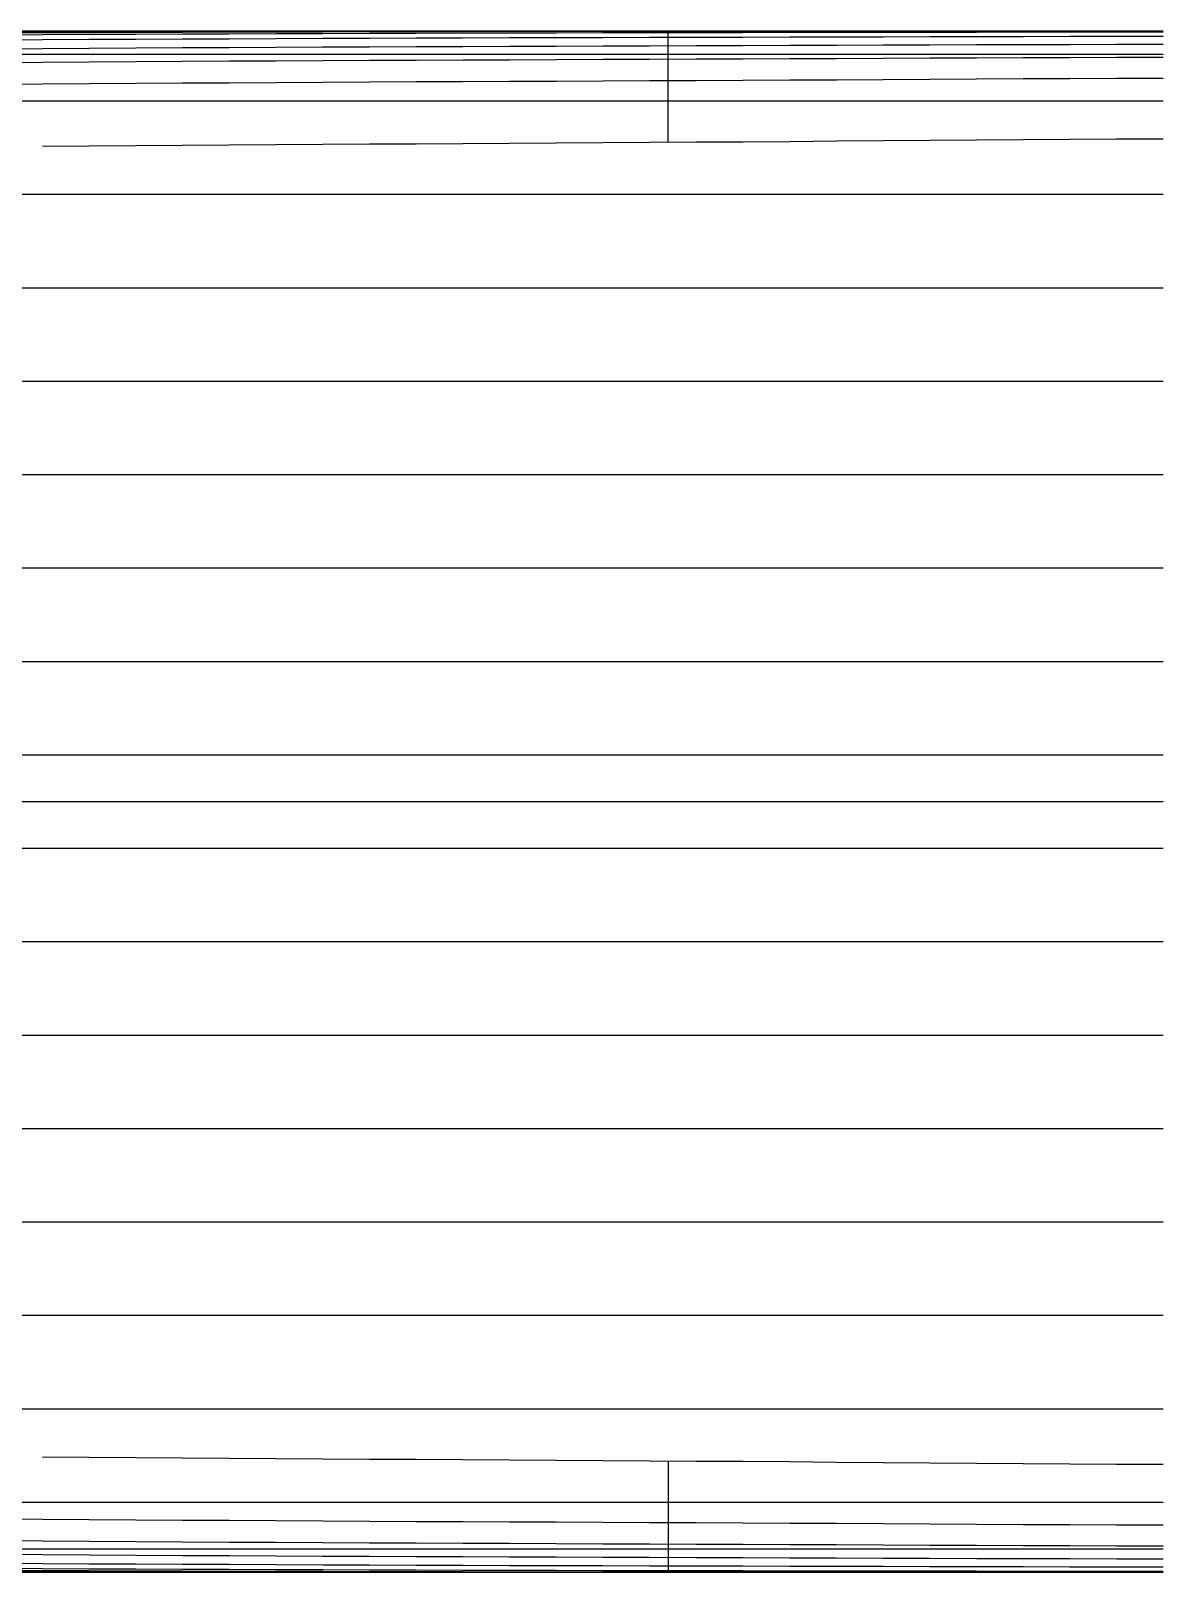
# Model space of a CAD drawing. Header units: millimetres. Extents: x 0 to 139000, y -8250 to 8250.
# Drawn here: x 34875 to 46956, y -8250 to 8250 of the extents above; entities that cross this region are included whole.
import ezdxf

# ---------------------------------------------------------------- set-up
doc = ezdxf.new("R2010")
doc.units = ezdxf.units.MM
for name, color, linetype in [('БАТОКСЫ', 1, 'Continuous'), ('ВАТЕРЛИНИИ', 3, 'Continuous'), ('КИЛЬ', 2, 'Continuous'), ('ПАЛУБА', 7, 'Continuous'), ('ШПАНГОУТЫ', 5, 'Continuous')]:
    doc.layers.add(name, color=color, linetype=linetype)

msp = doc.modelspace()

# ---------------------------------------------------------------- linework, layer by layer
at = {"layer": 'БАТОКСЫ'}
for points in [[(34500, 8000, 509), (35000, 8000, 504), (35500, 8000, 500), (36000, 8000, 496), (36500, 8000, 492), (37000, 8000, 489), (37500, 8000, 486), (38000, 8000, 483), (38500, 8000, 480), (39000, 8000, 477), (39500, 8000, 474), (40000, 8000, 472), (40500, 8000, 469), (41000, 8000, 467), (41500, 8000, 465), (42000, 8000, 462), (42500, 8000, 460), (43000, 8000, 457), (43500, 8000, 454), (44000, 8000, 452), (44500, 8000, 449), (45000, 8000, 446), (45500, 8000, 444), (46000, 8000, 441), (46500, 8000, 439), (47000, 8000, 437)], [(34500, 7500, 103), (35000, 7500, 101), (35500, 7500, 100), (36000, 7500, 98), (36500, 7500, 97), (37000, 7500, 95), (37500, 7500, 94), (38000, 7500, 93), (38500, 7500, 92), (39000, 7500, 91), (39500, 7500, 90), (40000, 7500, 89), (40500, 7500, 88), (41000, 7500, 87), (41500, 7500, 86), (42000, 7500, 85), (42500, 7500, 83), (43000, 7500, 82), (43500, 7500, 81), (44000, 7500, 80), (44500, 7500, 78), (45000, 7500, 77), (45500, 7500, 76), (46000, 7500, 75), (46500, 7500, 74), (47000, 7500, 73)], [(34500, 6500, 0), (35000, 6500, 0), (35500, 6500, 0), (36000, 6500, 0), (36500, 6500, 0), (37000, 6500, 0), (37500, 6500, 0), (38000, 6500, 0), (38500, 6500, 0), (39000, 6500, 0), (39500, 6500, 0), (40000, 6500, 0), (40500, 6500, 0), (41000, 6500, 0), (41500, 6500, 0), (42000, 6500, 0), (42500, 6500, 0), (43000, 6500, 0), (43500, 6500, 0), (44000, 6500, 0), (44500, 6500, 0), (45000, 6500, 0), (45500, 6500, 0), (46000, 6500, 0), (46500, 6500, 0), (47000, 6500, 0)], [(34500, 5500, 0), (35000, 5500, 0), (35500, 5500, 0), (36000, 5500, 0), (36500, 5500, 0), (37000, 5500, 0), (37500, 5500, 0), (38000, 5500, 0), (38500, 5500, 0), (39000, 5500, 0), (39500, 5500, 0), (40000, 5500, 0), (40500, 5500, 0), (41000, 5500, 0), (41500, 5500, 0), (42000, 5500, 0), (42500, 5500, 0), (43000, 5500, 0), (43500, 5500, 0), (44000, 5500, 0), (44500, 5500, 0), (45000, 5500, 0), (45500, 5500, 0), (46000, 5500, 0), (46500, 5500, 0), (47000, 5500, 0)], [(34500, 4500, 0), (35000, 4500, 0), (35500, 4500, 0), (36000, 4500, 0), (36500, 4500, 0), (37000, 4500, 0), (37500, 4500, 0), (38000, 4500, 0), (38500, 4500, 0), (39000, 4500, 0), (39500, 4500, 0), (40000, 4500, 0), (40500, 4500, 0), (41000, 4500, 0), (41500, 4500, 0), (42000, 4500, 0), (42500, 4500, 0), (43000, 4500, 0), (43500, 4500, 0), (44000, 4500, 0), (44500, 4500, 0), (45000, 4500, 0), (45500, 4500, 0), (46000, 4500, 0), (46500, 4500, 0), (47000, 4500, 0)], [(34500, 3500, 0), (35000, 3500, 0), (35500, 3500, 0), (36000, 3500, 0), (36500, 3500, 0), (37000, 3500, 0), (37500, 3500, 0), (38000, 3500, 0), (38500, 3500, 0), (39000, 3500, 0), (39500, 3500, 0), (40000, 3500, 0), (40500, 3500, 0), (41000, 3500, 0), (41500, 3500, 0), (42000, 3500, 0), (42500, 3500, 0), (43000, 3500, 0), (43500, 3500, 0), (44000, 3500, 0), (44500, 3500, 0), (45000, 3500, 0), (45500, 3500, 0), (46000, 3500, 0), (46500, 3500, 0), (47000, 3500, 0)], [(34500, 2500, 0), (35000, 2500, 0), (35500, 2500, 0), (36000, 2500, 0), (36500, 2500, 0), (37000, 2500, 0), (37500, 2500, 0), (38000, 2500, 0), (38500, 2500, 0), (39000, 2500, 0), (39500, 2500, 0), (40000, 2500, 0), (40500, 2500, 0), (41000, 2500, 0), (41500, 2500, 0), (42000, 2500, 0), (42500, 2500, 0), (43000, 2500, 0), (43500, 2500, 0), (44000, 2500, 0), (44500, 2500, 0), (45000, 2500, 0), (45500, 2500, 0), (46000, 2500, 0), (46500, 2500, 0), (47000, 2500, 0)], [(34500, 1500, 0), (35000, 1500, 0), (35500, 1500, 0), (36000, 1500, 0), (36500, 1500, 0), (37000, 1500, 0), (37500, 1500, 0), (38000, 1500, 0), (38500, 1500, 0), (39000, 1500, 0), (39500, 1500, 0), (40000, 1500, 0), (40500, 1500, 0), (41000, 1500, 0), (41500, 1500, 0), (42000, 1500, 0), (42500, 1500, 0), (43000, 1500, 0), (43500, 1500, 0), (44000, 1500, 0), (44500, 1500, 0), (45000, 1500, 0), (45500, 1500, 0), (46000, 1500, 0), (46500, 1500, 0), (47000, 1500, 0)], [(34500, 500, 0), (35000, 500, 0), (35500, 500, 0), (36000, 500, 0), (36500, 500, 0), (37000, 500, 0), (37500, 500, 0), (38000, 500, 0), (38500, 500, 0), (39000, 500, 0), (39500, 500, 0), (40000, 500, 0), (40500, 500, 0), (41000, 500, 0), (41500, 500, 0), (42000, 500, 0), (42500, 500, 0), (43000, 500, 0), (43500, 500, 0), (44000, 500, 0), (44500, 500, 0), (45000, 500, 0), (45500, 500, 0), (46000, 500, 0), (46500, 500, 0), (47000, 500, 0)], [(34500, -500, 0), (35000, -500, 0), (35500, -500, 0), (36000, -500, 0), (36500, -500, 0), (37000, -500, 0), (37500, -500, 0), (38000, -500, 0), (38500, -500, 0), (39000, -500, 0), (39500, -500, 0), (40000, -500, 0), (40500, -500, 0), (41000, -500, 0), (41500, -500, 0), (42000, -500, 0), (42500, -500, 0), (43000, -500, 0), (43500, -500, 0), (44000, -500, 0), (44500, -500, 0), (45000, -500, 0), (45500, -500, 0), (46000, -500, 0), (46500, -500, 0), (47000, -500, 0)], [(34500, -1500, 0), (35000, -1500, 0), (35500, -1500, 0), (36000, -1500, 0), (36500, -1500, 0), (37000, -1500, 0), (37500, -1500, 0), (38000, -1500, 0), (38500, -1500, 0), (39000, -1500, 0), (39500, -1500, 0), (40000, -1500, 0), (40500, -1500, 0), (41000, -1500, 0), (41500, -1500, 0), (42000, -1500, 0), (42500, -1500, 0), (43000, -1500, 0), (43500, -1500, 0), (44000, -1500, 0), (44500, -1500, 0), (45000, -1500, 0), (45500, -1500, 0), (46000, -1500, 0), (46500, -1500, 0), (47000, -1500, 0)], [(34500, -2500, 0), (35000, -2500, 0), (35500, -2500, 0), (36000, -2500, 0), (36500, -2500, 0), (37000, -2500, 0), (37500, -2500, 0), (38000, -2500, 0), (38500, -2500, 0), (39000, -2500, 0), (39500, -2500, 0), (40000, -2500, 0), (40500, -2500, 0), (41000, -2500, 0), (41500, -2500, 0), (42000, -2500, 0), (42500, -2500, 0), (43000, -2500, 0), (43500, -2500, 0), (44000, -2500, 0), (44500, -2500, 0), (45000, -2500, 0), (45500, -2500, 0), (46000, -2500, 0), (46500, -2500, 0), (47000, -2500, 0)], [(34500, -3500, 0), (35000, -3500, 0), (35500, -3500, 0), (36000, -3500, 0), (36500, -3500, 0), (37000, -3500, 0), (37500, -3500, 0), (38000, -3500, 0), (38500, -3500, 0), (39000, -3500, 0), (39500, -3500, 0), (40000, -3500, 0), (40500, -3500, 0), (41000, -3500, 0), (41500, -3500, 0), (42000, -3500, 0), (42500, -3500, 0), (43000, -3500, 0), (43500, -3500, 0), (44000, -3500, 0), (44500, -3500, 0), (45000, -3500, 0), (45500, -3500, 0), (46000, -3500, 0), (46500, -3500, 0), (47000, -3500, 0)], [(34500, -4500, 0), (35000, -4500, 0), (35500, -4500, 0), (36000, -4500, 0), (36500, -4500, 0), (37000, -4500, 0), (37500, -4500, 0), (38000, -4500, 0), (38500, -4500, 0), (39000, -4500, 0), (39500, -4500, 0), (40000, -4500, 0), (40500, -4500, 0), (41000, -4500, 0), (41500, -4500, 0), (42000, -4500, 0), (42500, -4500, 0), (43000, -4500, 0), (43500, -4500, 0), (44000, -4500, 0), (44500, -4500, 0), (45000, -4500, 0), (45500, -4500, 0), (46000, -4500, 0), (46500, -4500, 0), (47000, -4500, 0)], [(34500, -5500, 0), (35000, -5500, 0), (35500, -5500, 0), (36000, -5500, 0), (36500, -5500, 0), (37000, -5500, 0), (37500, -5500, 0), (38000, -5500, 0), (38500, -5500, 0), (39000, -5500, 0), (39500, -5500, 0), (40000, -5500, 0), (40500, -5500, 0), (41000, -5500, 0), (41500, -5500, 0), (42000, -5500, 0), (42500, -5500, 0), (43000, -5500, 0), (43500, -5500, 0), (44000, -5500, 0), (44500, -5500, 0), (45000, -5500, 0), (45500, -5500, 0), (46000, -5500, 0), (46500, -5500, 0), (47000, -5500, 0)], [(34500, -6500, 0), (35000, -6500, 0), (35500, -6500, 0), (36000, -6500, 0), (36500, -6500, 0), (37000, -6500, 0), (37500, -6500, 0), (38000, -6500, 0), (38500, -6500, 0), (39000, -6500, 0), (39500, -6500, 0), (40000, -6500, 0), (40500, -6500, 0), (41000, -6500, 0), (41500, -6500, 0), (42000, -6500, 0), (42500, -6500, 0), (43000, -6500, 0), (43500, -6500, 0), (44000, -6500, 0), (44500, -6500, 0), (45000, -6500, 0), (45500, -6500, 0), (46000, -6500, 0), (46500, -6500, 0), (47000, -6500, 0)], [(34500, -7500, 103), (35000, -7500, 101), (35500, -7500, 100), (36000, -7500, 98), (36500, -7500, 97), (37000, -7500, 95), (37500, -7500, 94), (38000, -7500, 93), (38500, -7500, 92), (39000, -7500, 91), (39500, -7500, 90), (40000, -7500, 89), (40500, -7500, 88), (41000, -7500, 87), (41500, -7500, 86), (42000, -7500, 85), (42500, -7500, 83), (43000, -7500, 82), (43500, -7500, 81), (44000, -7500, 80), (44500, -7500, 78), (45000, -7500, 77), (45500, -7500, 76), (46000, -7500, 75), (46500, -7500, 74), (47000, -7500, 73)], [(34500, -8000, 509), (35000, -8000, 504), (35500, -8000, 500), (36000, -8000, 496), (36500, -8000, 492), (37000, -8000, 489), (37500, -8000, 486), (38000, -8000, 483), (38500, -8000, 480), (39000, -8000, 477), (39500, -8000, 474), (40000, -8000, 472), (40500, -8000, 469), (41000, -8000, 467), (41500, -8000, 465), (42000, -8000, 462), (42500, -8000, 460), (43000, -8000, 457), (43500, -8000, 454), (44000, -8000, 452), (44500, -8000, 449), (45000, -8000, 446), (45500, -8000, 444), (46000, -8000, 441), (46500, -8000, 439), (47000, -8000, 437)]]:
    msp.add_polyline3d(points, dxfattribs=at)
at = {"layer": 'ВАТЕРЛИНИИ'}
for points in [[(34500, 8250, 4200), (35000, 8250, 4200), (35500, 8250, 4200), (36000, 8250, 4200), (36500, 8250, 4200), (37000, 8250, 4200), (37500, 8250, 4200), (38000, 8250, 4200), (38500, 8250, 4200), (39000, 8250, 4200), (39500, 8250, 4200), (40000, 8250, 4200), (40500, 8250, 4200), (41000, 8250, 4200), (41500, 8250, 4200), (42000, 8250, 4200), (42500, 8250, 4200), (43000, 8250, 4200), (43500, 8250, 4200), (44000, 8250, 4200), (44500, 8250, 4200), (45000, 8250, 4200), (45500, 8250, 4200), (46000, 8250, 4200), (46500, 8250, 4200), (47000, 8250, 4200)], [(34500, 8229, 1400), (35000, 8231, 1400), (35500, 8233, 1400), (36000, 8234, 1400), (36500, 8236, 1400), (37000, 8238, 1400), (37500, 8239, 1400), (38000, 8240, 1400), (38500, 8242, 1400), (39000, 8243, 1400), (39500, 8244, 1400), (40000, 8245, 1400), (40500, 8246, 1400), (41000, 8246, 1400), (41500, 8247, 1400), (42000, 8247, 1400), (42500, 8248, 1400), (43000, 8248, 1400), (43500, 8248, 1400), (44000, 8249, 1400), (44500, 8249, 1400), (45000, 8249, 1400), (45500, 8249, 1400), (46000, 8249, 1400), (46500, 8250, 1400), (47000, 8250, 1400)], [(34500, 8232, 1800), (35000, 8234, 1800), (35500, 8235, 1800), (36000, 8237, 1800), (36500, 8238, 1800), (37000, 8239, 1800), (37500, 8241, 1800), (38000, 8242, 1800), (38500, 8243, 1800), (39000, 8244, 1800), (39500, 8245, 1800), (40000, 8246, 1800), (40500, 8246, 1800), (41000, 8247, 1800), (41500, 8247, 1800), (42000, 8248, 1800), (42500, 8248, 1800), (43000, 8248, 1800), (43500, 8249, 1800), (44000, 8249, 1800), (44500, 8249, 1800), (45000, 8249, 1800), (45500, 8249, 1800), (46000, 8250, 1800), (46500, 8250, 1800), (47000, 8250, 1800)], [(34500, 8235, 2200), (35000, 8236, 2200), (35500, 8238, 2200), (36000, 8239, 2200), (36500, 8240, 2200), (37000, 8241, 2200), (37500, 8242, 2200), (38000, 8243, 2200), (38500, 8244, 2200), (39000, 8245, 2200), (39500, 8246, 2200), (40000, 8246, 2200), (40500, 8247, 2200), (41000, 8247, 2200), (41500, 8248, 2200), (42000, 8248, 2200), (42500, 8248, 2200), (43000, 8249, 2200), (43500, 8249, 2200), (44000, 8249, 2200), (44500, 8249, 2200), (45000, 8249, 2200), (45500, 8249, 2200), (46000, 8250, 2200), (46500, 8250, 2200), (47000, 8250, 2200)], [(34500, 8238, 2600), (35000, 8239, 2600), (35500, 8240, 2600), (36000, 8241, 2600), (36500, 8242, 2600), (37000, 8243, 2600), (37500, 8244, 2600), (38000, 8245, 2600), (38500, 8245, 2600), (39000, 8246, 2600), (39500, 8247, 2600), (40000, 8247, 2600), (40500, 8248, 2600), (41000, 8248, 2600), (41500, 8248, 2600), (42000, 8248, 2600), (42500, 8249, 2600), (43000, 8249, 2600), (43500, 8249, 2600), (44000, 8249, 2600), (44500, 8249, 2600), (45000, 8249, 2600), (45500, 8250, 2600), (46000, 8250, 2600), (46500, 8250, 2600), (47000, 8250, 2600)], [(34500, 8241, 3000), (35000, 8242, 3000), (35500, 8243, 3000), (36000, 8243, 3000), (36500, 8244, 3000), (37000, 8245, 3000), (37500, 8245, 3000), (38000, 8246, 3000), (38500, 8246, 3000), (39000, 8247, 3000), (39500, 8247, 3000), (40000, 8248, 3000), (40500, 8248, 3000), (41000, 8248, 3000), (41500, 8249, 3000), (42000, 8249, 3000), (42500, 8249, 3000), (43000, 8249, 3000), (43500, 8249, 3000), (44000, 8249, 3000), (44500, 8249, 3000), (45000, 8250, 3000), (45500, 8250, 3000), (46000, 8250, 3000), (46500, 8250, 3000), (47000, 8250, 3000)], [(34500, 8246, 3600), (35000, 8246, 3600), (35500, 8246, 3600), (36000, 8247, 3600), (36500, 8247, 3600), (37000, 8247, 3600), (37500, 8248, 3600), (38000, 8248, 3600), (38500, 8248, 3600), (39000, 8248, 3600), (39500, 8249, 3600), (40000, 8249, 3600), (40500, 8249, 3600), (41000, 8249, 3600), (41500, 8249, 3600), (42000, 8249, 3600), (42500, 8249, 3600), (43000, 8250, 3600), (43500, 8250, 3600), (44000, 8250, 3600), (44500, 8250, 3600), (45000, 8250, 3600), (45500, 8250, 3600), (46000, 8250, 3600), (46500, 8250, 3600), (47000, 8250, 3600)], [(34500, 8208, 1000), (35000, 8210, 1000), (35500, 8213, 1000), (36000, 8215, 1000), (36500, 8217, 1000), (37000, 8219, 1000), (37500, 8221, 1000), (38000, 8222, 1000), (38500, 8224, 1000), (39000, 8226, 1000), (39500, 8227, 1000), (40000, 8228, 1000), (40500, 8229, 1000), (41000, 8231, 1000), (41500, 8231, 1000), (42000, 8232, 1000), (42500, 8233, 1000), (43000, 8234, 1000), (43500, 8235, 1000), (44000, 8236, 1000), (44500, 8236, 1000), (45000, 8237, 1000), (45500, 8238, 1000), (46000, 8238, 1000), (46500, 8239, 1000), (47000, 8239, 1000)], [(34500, 8154, 800), (35000, 8156, 800), (35500, 8159, 800), (36000, 8162, 800), (36500, 8164, 800), (37000, 8166, 800), (37500, 8168, 800), (38000, 8170, 800), (38500, 8172, 800), (39000, 8174, 800), (39500, 8175, 800), (40000, 8177, 800), (40500, 8178, 800), (41000, 8180, 800), (41500, 8181, 800), (42000, 8182, 800), (42500, 8183, 800), (43000, 8185, 800), (43500, 8186, 800), (44000, 8187, 800), (44500, 8189, 800), (45000, 8190, 800), (45500, 8191, 800), (46000, 8192, 800), (46500, 8193, 800), (47000, 8194, 800)], [(34500, 8059, 600), (35000, 8062, 600), (35500, 8065, 600), (36000, 8068, 600), (36500, 8071, 600), (37000, 8073, 600), (37500, 8075, 600), (38000, 8078, 600), (38500, 8080, 600), (39000, 8082, 600), (39500, 8083, 600), (40000, 8085, 600), (40500, 8087, 600), (41000, 8089, 600), (41500, 8090, 600), (42000, 8092, 600), (42500, 8093, 600), (43000, 8095, 600), (43500, 8097, 600), (44000, 8099, 600), (44500, 8100, 600), (45000, 8102, 600), (45500, 8104, 600), (46000, 8105, 600), (46500, 8107, 600), (47000, 8108, 600)], [(34500, 7912, 400), (35000, 7916, 400), (35500, 7919, 400), (36000, 7922, 400), (36500, 7925, 400), (37000, 7927, 400), (37500, 7930, 400), (38000, 7932, 400), (38500, 7935, 400), (39000, 7937, 400), (39500, 7939, 400), (40000, 7941, 400), (40500, 7943, 400), (41000, 7945, 400), (41500, 7947, 400), (42000, 7949, 400), (42500, 7951, 400), (43000, 7953, 400), (43500, 7955, 400), (44000, 7957, 400), (44500, 7960, 400), (45000, 7962, 400), (45500, 7964, 400), (46000, 7966, 400), (46500, 7968, 400), (47000, 7969, 400)], [(34500, 7678, 200), (35000, 7682, 200), (35500, 7686, 200), (36000, 7689, 200), (36500, 7692, 200), (37000, 7695, 200), (37500, 7698, 200), (38000, 7701, 200), (38500, 7703, 200), (39000, 7706, 200), (39500, 7708, 200), (40000, 7710, 200), (40500, 7712, 200), (41000, 7715, 200), (41500, 7717, 200), (42000, 7719, 200), (42500, 7722, 200), (43000, 7725, 200), (43500, 7727, 200), (44000, 7730, 200), (44500, 7733, 200), (45000, 7736, 200), (45500, 7738, 200), (46000, 7741, 200), (46500, 7743, 200), (47000, 7745, 200)], [(35000, 7014, 0), (35500, 7019, 0), (36000, 7023, 0), (36500, 7027, 0), (37000, 7030, 0), (37500, 7033, 0), (38000, 7036, 0), (38500, 7039, 0), (39000, 7042, 0), (39500, 7045, 0), (40000, 7048, 0), (40500, 7051, 0), (41000, 7054, 0), (41500, 7057, 0), (42000, 7060, 0), (42500, 7063, 0), (43000, 7067, 0), (43500, 7071, 0), (44000, 7075, 0), (44500, 7079, 0), (45000, 7082, 0), (45500, 7086, 0), (46000, 7089, 0), (46500, 7093, 0), (47000, 7095, 0)], [(35000, -7014, 0), (35500, -7019, 0), (36000, -7023, 0), (36500, -7027, 0), (37000, -7030, 0), (37500, -7033, 0), (38000, -7036, 0), (38500, -7039, 0), (39000, -7042, 0), (39500, -7045, 0), (40000, -7048, 0), (40500, -7051, 0), (41000, -7054, 0), (41500, -7057, 0), (42000, -7060, 0), (42500, -7063, 0), (43000, -7067, 0), (43500, -7071, 0), (44000, -7075, 0), (44500, -7079, 0), (45000, -7082, 0), (45500, -7086, 0), (46000, -7089, 0), (46500, -7093, 0), (47000, -7095, 0)], [(34500, -7678, 200), (35000, -7682, 200), (35500, -7686, 200), (36000, -7689, 200), (36500, -7692, 200), (37000, -7695, 200), (37500, -7698, 200), (38000, -7701, 200), (38500, -7703, 200), (39000, -7706, 200), (39500, -7708, 200), (40000, -7710, 200), (40500, -7712, 200), (41000, -7715, 200), (41500, -7717, 200), (42000, -7719, 200), (42500, -7722, 200), (43000, -7725, 200), (43500, -7727, 200), (44000, -7730, 200), (44500, -7733, 200), (45000, -7736, 200), (45500, -7738, 200), (46000, -7741, 200), (46500, -7743, 200), (47000, -7745, 200)], [(34500, -7912, 400), (35000, -7916, 400), (35500, -7919, 400), (36000, -7922, 400), (36500, -7925, 400), (37000, -7927, 400), (37500, -7930, 400), (38000, -7932, 400), (38500, -7935, 400), (39000, -7937, 400), (39500, -7939, 400), (40000, -7941, 400), (40500, -7943, 400), (41000, -7945, 400), (41500, -7947, 400), (42000, -7949, 400), (42500, -7951, 400), (43000, -7953, 400), (43500, -7955, 400), (44000, -7957, 400), (44500, -7960, 400), (45000, -7962, 400), (45500, -7964, 400), (46000, -7966, 400), (46500, -7968, 400), (47000, -7969, 400)], [(34500, -8059, 600), (35000, -8062, 600), (35500, -8065, 600), (36000, -8068, 600), (36500, -8071, 600), (37000, -8073, 600), (37500, -8075, 600), (38000, -8078, 600), (38500, -8080, 600), (39000, -8082, 600), (39500, -8083, 600), (40000, -8085, 600), (40500, -8087, 600), (41000, -8089, 600), (41500, -8090, 600), (42000, -8092, 600), (42500, -8093, 600), (43000, -8095, 600), (43500, -8097, 600), (44000, -8099, 600), (44500, -8100, 600), (45000, -8102, 600), (45500, -8104, 600), (46000, -8105, 600), (46500, -8107, 600), (47000, -8108, 600)], [(34500, -8154, 800), (35000, -8156, 800), (35500, -8159, 800), (36000, -8162, 800), (36500, -8164, 800), (37000, -8166, 800), (37500, -8168, 800), (38000, -8170, 800), (38500, -8172, 800), (39000, -8174, 800), (39500, -8175, 800), (40000, -8177, 800), (40500, -8178, 800), (41000, -8180, 800), (41500, -8181, 800), (42000, -8182, 800), (42500, -8183, 800), (43000, -8185, 800), (43500, -8186, 800), (44000, -8187, 800), (44500, -8189, 800), (45000, -8190, 800), (45500, -8191, 800), (46000, -8192, 800), (46500, -8193, 800), (47000, -8194, 800)], [(34500, -8208, 1000), (35000, -8210, 1000), (35500, -8213, 1000), (36000, -8215, 1000), (36500, -8217, 1000), (37000, -8219, 1000), (37500, -8221, 1000), (38000, -8222, 1000), (38500, -8224, 1000), (39000, -8226, 1000), (39500, -8227, 1000), (40000, -8228, 1000), (40500, -8229, 1000), (41000, -8231, 1000), (41500, -8231, 1000), (42000, -8232, 1000), (42500, -8233, 1000), (43000, -8234, 1000), (43500, -8235, 1000), (44000, -8236, 1000), (44500, -8236, 1000), (45000, -8237, 1000), (45500, -8238, 1000), (46000, -8238, 1000), (46500, -8239, 1000), (47000, -8239, 1000)], [(34500, -8229, 1400), (35000, -8231, 1400), (35500, -8233, 1400), (36000, -8234, 1400), (36500, -8236, 1400), (37000, -8238, 1400), (37500, -8239, 1400), (38000, -8240, 1400), (38500, -8242, 1400), (39000, -8243, 1400), (39500, -8244, 1400), (40000, -8245, 1400), (40500, -8246, 1400), (41000, -8246, 1400), (41500, -8247, 1400), (42000, -8247, 1400), (42500, -8248, 1400), (43000, -8248, 1400), (43500, -8248, 1400), (44000, -8249, 1400), (44500, -8249, 1400), (45000, -8249, 1400), (45500, -8249, 1400), (46000, -8250, 1400), (46500, -8250, 1400), (47000, -8250, 1400)], [(34500, -8232, 1800), (35000, -8234, 1800), (35500, -8235, 1800), (36000, -8237, 1800), (36500, -8238, 1800), (37000, -8239, 1800), (37500, -8241, 1800), (38000, -8242, 1800), (38500, -8243, 1800), (39000, -8244, 1800), (39500, -8245, 1800), (40000, -8246, 1800), (40500, -8246, 1800), (41000, -8247, 1800), (41500, -8247, 1800), (42000, -8248, 1800), (42500, -8248, 1800), (43000, -8248, 1800), (43500, -8249, 1800), (44000, -8249, 1800), (44500, -8249, 1800), (45000, -8249, 1800), (45500, -8249, 1800), (46000, -8250, 1800), (46500, -8250, 1800), (47000, -8250, 1800)], [(34500, -8235, 2200), (35000, -8236, 2200), (35500, -8238, 2200), (36000, -8239, 2200), (36500, -8240, 2200), (37000, -8241, 2200), (37500, -8242, 2200), (38000, -8243, 2200), (38500, -8244, 2200), (39000, -8245, 2200), (39500, -8246, 2200), (40000, -8246, 2200), (40500, -8247, 2200), (41000, -8247, 2200), (41500, -8248, 2200), (42000, -8248, 2200), (42500, -8248, 2200), (43000, -8249, 2200), (43500, -8249, 2200), (44000, -8249, 2200), (44500, -8249, 2200), (45000, -8249, 2200), (45500, -8250, 2200), (46000, -8250, 2200), (46500, -8250, 2200), (47000, -8250, 2200)], [(34500, -8238, 2600), (35000, -8239, 2600), (35500, -8240, 2600), (36000, -8241, 2600), (36500, -8242, 2600), (37000, -8243, 2600), (37500, -8244, 2600), (38000, -8245, 2600), (38500, -8245, 2600), (39000, -8246, 2600), (39500, -8247, 2600), (40000, -8247, 2600), (40500, -8248, 2600), (41000, -8248, 2600), (41500, -8248, 2600), (42000, -8248, 2600), (42500, -8249, 2600), (43000, -8249, 2600), (43500, -8249, 2600), (44000, -8249, 2600), (44500, -8249, 2600), (45000, -8249, 2600), (45500, -8250, 2600), (46000, -8250, 2600), (46500, -8250, 2600), (47000, -8250, 2600)], [(34500, -8241, 3000), (35000, -8242, 3000), (35500, -8243, 3000), (36000, -8243, 3000), (36500, -8244, 3000), (37000, -8245, 3000), (37500, -8245, 3000), (38000, -8246, 3000), (38500, -8246, 3000), (39000, -8247, 3000), (39500, -8247, 3000), (40000, -8248, 3000), (40500, -8248, 3000), (41000, -8248, 3000), (41500, -8249, 3000), (42000, -8249, 3000), (42500, -8249, 3000), (43000, -8249, 3000), (43500, -8249, 3000), (44000, -8249, 3000), (44500, -8250, 3000), (45000, -8250, 3000), (45500, -8250, 3000), (46000, -8250, 3000), (46500, -8250, 3000), (47000, -8250, 3000)], [(34500, -8246, 3600), (35000, -8246, 3600), (35500, -8246, 3600), (36000, -8247, 3600), (36500, -8247, 3600), (37000, -8247, 3600), (37500, -8248, 3600), (38000, -8248, 3600), (38500, -8248, 3600), (39000, -8248, 3600), (39500, -8249, 3600), (40000, -8249, 3600), (40500, -8249, 3600), (41000, -8249, 3600), (41500, -8249, 3600), (42000, -8249, 3600), (42500, -8250, 3600), (43000, -8250, 3600), (43500, -8250, 3600), (44000, -8250, 3600), (44500, -8250, 3600), (45000, -8250, 3600), (45500, -8250, 3600), (46000, -8250, 3600), (46500, -8250, 3600), (47000, -8250, 3600)], [(34500, -8250, 4200), (35000, -8250, 4200), (35500, -8250, 4200), (36000, -8250, 4200), (36500, -8250, 4200), (37000, -8250, 4200), (37500, -8250, 4200), (38000, -8250, 4200), (38500, -8250, 4200), (39000, -8250, 4200), (39500, -8250, 4200), (40000, -8250, 4200), (40500, -8250, 4200), (41000, -8250, 4200), (41500, -8250, 4200), (42000, -8250, 4200), (42500, -8250, 4200), (43000, -8250, 4200), (43500, -8250, 4200), (44000, -8250, 4200), (44500, -8250, 4200), (45000, -8250, 4200), (45500, -8250, 4200), (46000, -8250, 4200), (46500, -8250, 4200), (47000, -8250, 4200)]]:
    msp.add_polyline3d(points, dxfattribs=at)
at = {"layer": 'КИЛЬ'}
msp.add_polyline3d([(34500, 0, 0), (35000, 0, 0), (35500, 0, 0), (36000, 0, 0), (36500, 0, 0), (37000, 0, 0), (37500, 0, 0), (38000, 0, 0), (38500, 0, 0), (39000, 0, 0), (39500, 0, 0), (40000, 0, 0), (40500, 0, 0), (41000, 0, 0), (41500, 0, 0), (42000, 0, 0), (42500, 0, 0), (43000, 0, 0), (43500, 0, 0), (44000, 0, 0), (44500, 0, 0), (45000, 0, 0), (45500, 0, 0), (46000, 0, 0), (46500, 0, 0), (47000, 0, 0)], dxfattribs=at)
at = {"layer": 'ПАЛУБА'}
for points in [[(34500, 8250, 4200), (35000, 8250, 4200), (35500, 8250, 4200), (36000, 8250, 4200), (36500, 8250, 4200), (37000, 8250, 4200), (37500, 8250, 4200), (38000, 8250, 4200), (38500, 8250, 4200), (39000, 8250, 4200), (39500, 8250, 4200), (40000, 8250, 4200), (40500, 8250, 4200), (41000, 8250, 4200), (41500, 8250, 4200), (42000, 8250, 4200), (42500, 8250, 4200), (43000, 8250, 4200), (43500, 8250, 4200), (44000, 8250, 4200), (44500, 8250, 4200), (45000, 8250, 4200), (45500, 8250, 4200), (46000, 8250, 4200), (46500, 8250, 4200), (47000, 8250, 4200)], [(34500, -8250, 4200), (35000, -8250, 4200), (35500, -8250, 4200), (36000, -8250, 4200), (36500, -8250, 4200), (37000, -8250, 4200), (37500, -8250, 4200), (38000, -8250, 4200), (38500, -8250, 4200), (39000, -8250, 4200), (39500, -8250, 4200), (40000, -8250, 4200), (40500, -8250, 4200), (41000, -8250, 4200), (41500, -8250, 4200), (42000, -8250, 4200), (42500, -8250, 4200), (43000, -8250, 4200), (43500, -8250, 4200), (44000, -8250, 4200), (44500, -8250, 4200), (45000, -8250, 4200), (45500, -8250, 4200), (46000, -8250, 4200), (46500, -8250, 4200), (47000, -8250, 4200)]]:
    msp.add_polyline3d(points, dxfattribs=at)
at = {"layer": 'ШПАНГОУТЫ'}
for points in [[(41700, 7058, 0), (41700, 7058, 0), (41700, 7257, 17), (41700, 7373, 43), (41700, 7470, 74), (41700, 7554, 109), (41700, 7630, 147), (41700, 7699, 188), (41700, 7762, 231), (41700, 7820, 277), (41700, 7874, 324), (41700, 7924, 374), (41700, 7969, 425), (41700, 8011, 478), (41700, 8049, 533), (41700, 8084, 589), (41700, 8116, 646), (41700, 8144, 705), (41700, 8169, 765), (41700, 8190, 827), (41700, 8208, 889), (41700, 8223, 953), (41700, 8235, 1018), (41700, 8242, 1084), (41700, 8246, 1151), (41700, 8247, 1219), (41700, 8247, 1288), (41700, 8247, 1358), (41700, 8247, 1429), (41700, 8247, 1501), (41700, 8247, 1574), (41700, 8247, 1648), (41700, 8247, 1722), (41700, 8247, 1798), (41700, 8248, 1874), (41700, 8248, 1951), (41700, 8248, 2029), (41700, 8248, 2107), (41700, 8248, 2187), (41700, 8248, 2267), (41700, 8248, 2348), (41700, 8248, 2430), (41700, 8248, 2512), (41700, 8248, 2595), (41700, 8248, 2679), (41700, 8248, 2763), (41700, 8249, 2848), (41700, 8249, 2934), (41700, 8249, 3020), (41700, 8249, 3108), (41700, 8249, 3195), (41700, 8249, 3284), (41700, 8249, 3373), (41700, 8249, 3462), (41700, 8249, 3552), (41700, 8249, 3643), (41700, 8250, 3735), (41700, 8250, 3826), (41700, 8250, 3919), (41700, 8250, 4012), (41700, 8250, 4106), (41700, 8250, 4200)], [(41700, -7058, 0), (41700, -7058, 0), (41700, -7257, 17), (41700, -7373, 43), (41700, -7470, 74), (41700, -7554, 109), (41700, -7630, 147), (41700, -7699, 188), (41700, -7762, 231), (41700, -7820, 277), (41700, -7874, 324), (41700, -7924, 374), (41700, -7969, 425), (41700, -8011, 478), (41700, -8049, 533), (41700, -8084, 589), (41700, -8116, 646), (41700, -8144, 705), (41700, -8169, 765), (41700, -8190, 827), (41700, -8208, 889), (41700, -8223, 953), (41700, -8235, 1018), (41700, -8242, 1084), (41700, -8246, 1151), (41700, -8247, 1219), (41700, -8247, 1288), (41700, -8247, 1358), (41700, -8247, 1429), (41700, -8247, 1501), (41700, -8247, 1574), (41700, -8247, 1648), (41700, -8247, 1722), (41700, -8247, 1798), (41700, -8248, 1874), (41700, -8248, 1951), (41700, -8248, 2029), (41700, -8248, 2107), (41700, -8248, 2187), (41700, -8248, 2267), (41700, -8248, 2348), (41700, -8248, 2430), (41700, -8248, 2512), (41700, -8248, 2595), (41700, -8248, 2679), (41700, -8248, 2763), (41700, -8249, 2848), (41700, -8249, 2934), (41700, -8249, 3020), (41700, -8249, 3108), (41700, -8249, 3195), (41700, -8249, 3284), (41700, -8249, 3373), (41700, -8249, 3462), (41700, -8249, 3552), (41700, -8249, 3643), (41700, -8250, 3735), (41700, -8250, 3826), (41700, -8250, 3919), (41700, -8250, 4012), (41700, -8250, 4106), (41700, -8250, 4200)]]:
    msp.add_polyline3d(points, dxfattribs=at)

doc.saveas('drawing.dxf')
